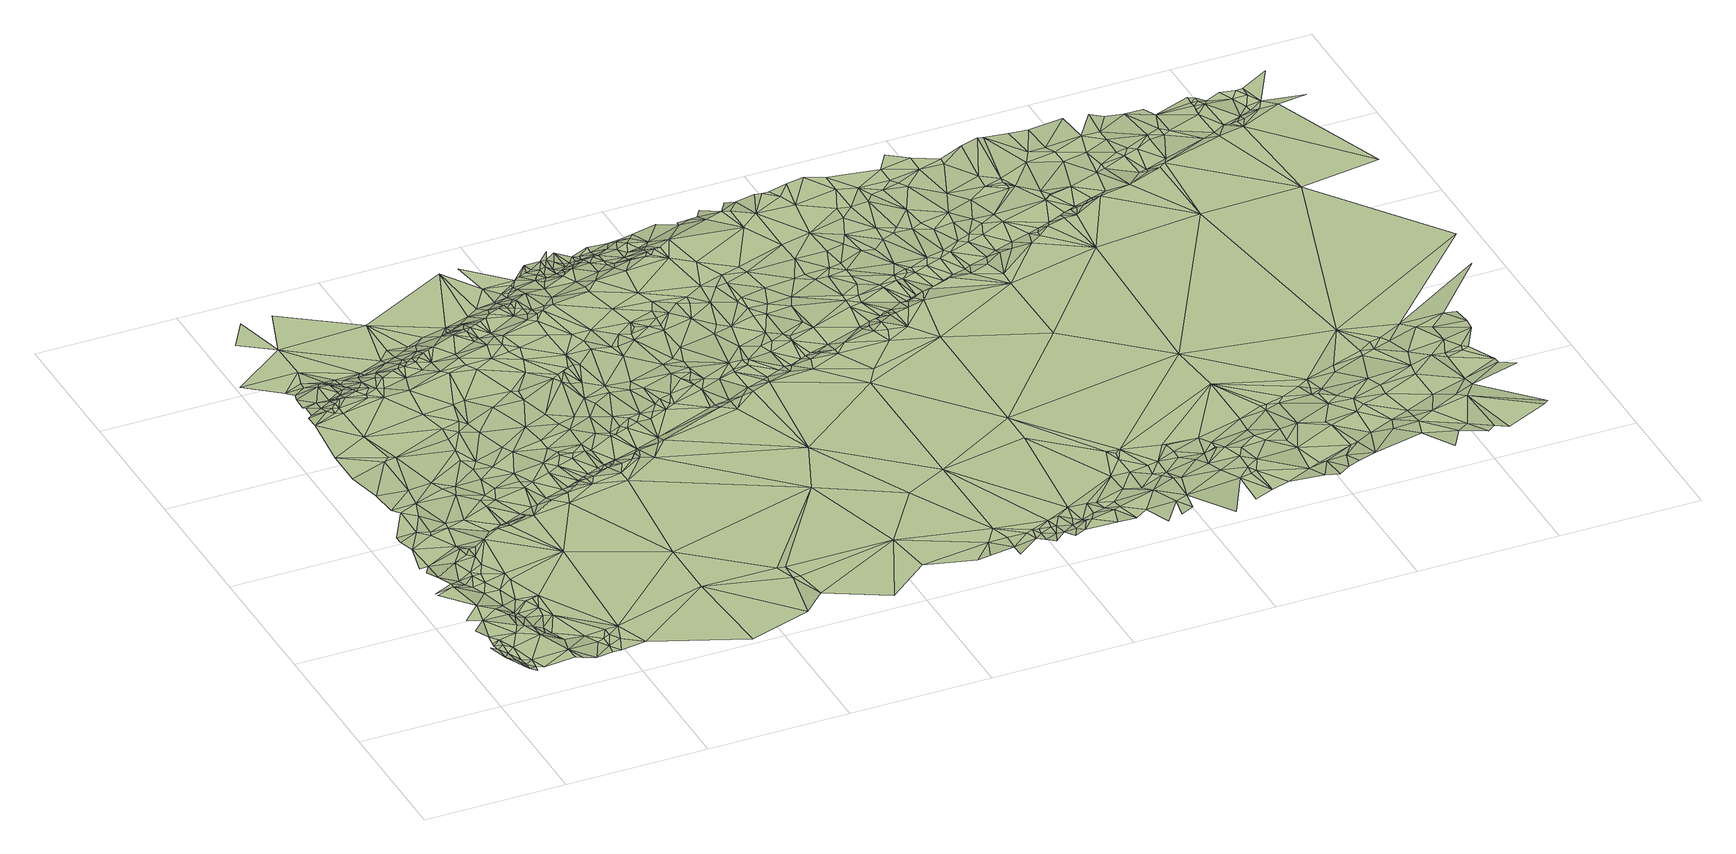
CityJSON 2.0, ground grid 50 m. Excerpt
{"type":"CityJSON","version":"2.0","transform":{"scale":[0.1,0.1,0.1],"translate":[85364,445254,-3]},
"CityObjects":{
"terrain1":{"type":"TINRelief","geometry":[{"type":"CompositeSurface","lod":"1","boundaries":[[[0,1,2]],[[1,3,4]],[[1,4,5]],[[2,1,5]],[[4,3,6]],[[4,6,7]],[[5,4,7]],[[8,2,9]],[[6,3,10]],[[2,5,9]],[[3,11,10]],[[8,12,13]],[[7,6,14]],[[8,9,12]],[[15,13,12]],[[6,10,14]],[[5,7,16]],[[9,5,16]],[[16,7,14]],[[9,16,12]],[[17,14,10]],[[18,15,19]],[[15,12,20]],[[20,12,16]],[[19,15,20]],[[21,19,22]],[[23,16,14]],[[24,14,17]],[[20,16,23]],[[25,22,26]],[[27,19,20]],[[28,22,19]],[[29,26,30]],[[24,23,14]],[[31,24,17]],[[27,32,19]],[[28,19,32]],[[33,27,20]],[[33,20,23]],[[34,35,36]],[[37,26,22]],[[26,38,30]],[[36,30,39]],[[28,40,22]],[[41,27,33]],[[41,32,27]],[[42,24,31]],[[43,33,23]],[[44,34,45]],[[30,38,39]],[[28,32,46]],[[37,22,40]],[[47,38,26]],[[43,23,48]],[[47,26,37]],[[41,46,32]],[[43,49,33]],[[41,33,49]],[[50,23,24]],[[28,46,40]],[[51,34,36]],[[48,23,50]],[[51,36,39]],[[52,24,42]],[[43,48,53]],[[54,46,41]],[[54,41,49]],[[48,55,53]],[[56,39,38]],[[48,50,55]],[[47,56,38]],[[57,58,59]],[[47,37,60]],[[57,45,58]],[[43,61,49]],[[37,40,62]],[[63,40,46]],[[43,53,61]],[[64,50,24]],[[54,65,46]],[[66,39,56]],[[51,39,66]],[[52,67,24]],[[47,60,56]],[[68,45,34]],[[54,49,69]],[[37,62,60]],[[70,53,55]],[[63,62,40]],[[64,55,50]],[[63,46,65]],[[71,34,51]],[[64,24,67]],[[49,61,69]],[[54,69,65]],[[72,56,60]],[[72,66,56]],[[59,58,73]],[[61,53,70]],[[74,58,45]],[[70,55,64]],[[68,34,71]],[[75,66,72]],[[76,51,66]],[[52,77,78]],[[52,78,67]],[[68,74,45]],[[63,79,62]],[[80,60,62]],[[61,70,69]],[[80,72,60]],[[65,69,81]],[[82,63,65]],[[83,71,51]],[[76,83,51]],[[76,66,75]],[[84,58,74]],[[82,69,70]],[[80,75,72]],[[82,65,81]],[[82,79,63]],[[80,62,79]],[[64,67,85]],[[82,81,69]],[[86,73,58]],[[84,86,58]],[[77,87,78]],[[67,78,85]],[[70,64,88]],[[89,71,83]],[[76,89,83]],[[64,85,88]],[[78,90,85]],[[91,92,93]],[[94,95,73]],[[68,71,89]],[[96,91,95]],[[78,87,97]],[[92,98,93]],[[99,84,74]],[[78,97,90]],[[82,70,100]],[[101,89,76]],[[88,85,90]],[[68,99,74]],[[101,68,89]],[[94,73,86]],[[76,75,102]],[[103,86,84]],[[70,88,100]],[[102,75,80]],[[94,96,95]],[[87,104,97]],[[103,84,99]],[[101,76,102]],[[88,90,100]],[[101,102,68]],[[90,97,100]],[[96,92,91]],[[94,86,103]],[[68,102,99]],[[97,104,100]],[[105,106,98]],[[107,98,92]],[[82,108,79]],[[80,79,108]],[[105,98,107]],[[103,99,109]],[[102,110,99]],[[111,106,112]],[[96,113,92]],[[82,100,108]],[[94,114,96]],[[94,103,115]],[[102,80,108]],[[109,99,110]],[[111,112,116]],[[107,92,113]],[[103,109,115]],[[112,106,117]],[[114,113,96]],[[102,118,110]],[[119,106,105]],[[116,120,121]],[[105,107,113]],[[94,122,114]],[[119,117,106]],[[116,112,120]],[[94,115,122]],[[123,121,124]],[[123,124,125]],[[121,120,124]],[[109,110,126]],[[102,108,118]],[[120,112,127]],[[112,117,127]],[[110,118,126]],[[128,127,117]],[[129,120,127]],[[128,117,119]],[[130,124,120]],[[131,132,133]],[[109,134,115]],[[109,126,135]],[[118,136,126]],[[137,125,124]],[[128,129,127]],[[122,138,114]],[[137,139,125]],[[129,130,120]],[[100,104,140]],[[133,139,141]],[[122,115,138]],[[109,135,134]],[[118,108,136]],[[142,124,130]],[[126,136,143]],[[126,143,144]],[[128,145,129]],[[137,124,142]],[[105,113,146]],[[114,147,113]],[[126,144,135]],[[145,130,129]],[[133,141,148]],[[137,141,139]],[[149,142,130]],[[150,119,105]],[[128,151,145]],[[115,152,138]],[[145,149,130]],[[128,119,153]],[[115,134,152]],[[136,154,143]],[[131,133,148]],[[155,132,131]],[[156,142,149]],[[143,154,144]],[[114,138,157]],[[151,149,145]],[[137,142,158]],[[136,108,159]],[[135,144,160]],[[158,142,156]],[[134,135,161]],[[151,156,149]],[[128,153,151]],[[137,162,141]],[[162,148,141]],[[134,161,152]],[[136,159,154]],[[144,154,160]],[[138,152,163]],[[137,158,164]],[[108,100,165]],[[135,160,161]],[[137,164,162]],[[166,156,151]],[[113,147,167]],[[168,148,162]],[[114,157,147]],[[169,158,156]],[[131,148,168]],[[153,119,150]],[[113,167,146]],[[169,164,158]],[[150,105,170]],[[171,162,164]],[[152,161,172]],[[138,163,173]],[[174,169,156]],[[104,175,140]],[[176,166,151]],[[105,146,170]],[[168,162,171]],[[174,156,166]],[[160,154,159]],[[138,173,157]],[[176,151,153]],[[163,152,172]],[[177,164,169]],[[178,171,164]],[[161,160,179]],[[178,168,171]],[[155,180,181]],[[174,177,169]],[[160,159,179]],[[131,168,182]],[[174,166,183]],[[184,178,164]],[[177,184,164]],[[174,183,177]],[[176,185,166]],[[176,153,150]],[[182,168,178]],[[159,108,186]],[[183,166,185]],[[161,187,172]],[[165,100,140]],[[182,178,184]],[[159,188,179]],[[183,189,177]],[[173,190,157]],[[147,157,190]],[[189,184,177]],[[161,179,187]],[[176,191,185]],[[176,150,191]],[[163,192,173]],[[183,185,189]],[[163,172,193]],[[194,182,184]],[[155,131,195]],[[194,184,189]],[[131,182,195]],[[189,185,191]],[[159,196,188]],[[173,192,190]],[[167,147,197]],[[147,190,197]],[[191,150,198]],[[146,167,197]],[[187,179,188]],[[163,193,192]],[[172,187,199]],[[194,189,200]],[[189,191,201]],[[172,199,193]],[[159,186,196]],[[194,195,182]],[[150,170,202]],[[150,202,198]],[[186,108,165]],[[170,146,203]],[[189,201,200]],[[191,198,204]],[[205,187,188]],[[196,205,188]],[[146,197,203]],[[191,204,201]],[[194,200,195]],[[197,190,206]],[[190,192,207]],[[201,208,200]],[[199,187,209]],[[205,209,187]],[[199,209,193]],[[201,204,208]],[[200,210,195]],[[200,208,210]],[[197,211,203]],[[202,170,212]],[[170,203,212]],[[204,198,213]],[[198,202,213]],[[196,214,205]],[[193,215,192]],[[190,207,206]],[[155,195,216]],[[197,206,211]],[[196,186,214]],[[204,217,208]],[[218,209,205]],[[192,215,207]],[[212,203,211]],[[140,175,219]],[[218,205,214]],[[204,213,217]],[[195,210,220]],[[210,208,220]],[[221,193,209]],[[217,222,208]],[[155,223,224]],[[221,215,193]],[[225,209,218]],[[217,213,222]],[[212,211,226]],[[208,222,227]],[[214,186,228]],[[211,206,229]],[[208,227,220]],[[218,214,230]],[[195,220,216]],[[225,221,209]],[[222,213,231]],[[213,202,232]],[[155,216,223]],[[202,212,233]],[[225,218,234]],[[218,230,234]],[[222,231,227]],[[211,229,226]],[[206,207,235]],[[213,236,231]],[[214,228,230]],[[207,215,235]],[[227,231,237]],[[225,234,238]],[[234,230,239]],[[186,165,240]],[[227,241,220]],[[233,212,226]],[[213,232,236]],[[202,233,232]],[[225,242,221]],[[165,140,243]],[[221,244,215]],[[227,237,241]],[[231,245,237]],[[234,239,238]],[[216,220,246]],[[231,236,245]],[[206,235,229]],[[225,238,242]],[[230,228,239]],[[220,241,246]],[[186,240,228]],[[241,237,247]],[[245,247,237]],[[238,239,248]],[[249,221,242]],[[250,215,244]],[[239,228,248]],[[216,246,251]],[[235,215,250]],[[238,252,242]],[[140,219,253]],[[254,245,236]],[[238,248,252]],[[255,247,245]],[[221,256,244]],[[254,236,232]],[[249,256,221]],[[248,228,257]],[[241,247,258]],[[241,258,246]],[[254,255,245]],[[242,252,259]],[[248,257,252]],[[216,251,223]],[[226,229,260]],[[261,247,255]],[[251,246,262]],[[252,257,259]],[[249,242,263]],[[233,226,264]],[[242,259,263]],[[140,253,243]],[[254,261,255]],[[258,247,261]],[[258,262,246]],[[228,265,257]],[[232,233,266]],[[249,267,256]],[[259,257,268]],[[229,235,269]],[[254,270,261]],[[254,232,271]],[[251,262,272]],[[249,263,267]],[[264,226,260]],[[223,251,272]],[[258,261,270]],[[263,259,273]],[[244,256,274]],[[228,240,265]],[[254,275,270]],[[259,268,273]],[[257,276,268]],[[258,277,262]],[[250,244,278]],[[229,269,260]],[[235,250,279]],[[232,266,271]],[[258,270,275]],[[233,264,266]],[[257,265,276]],[[267,274,256]],[[277,272,262]],[[263,280,267]],[[254,281,275]],[[258,275,277]],[[263,273,280]],[[254,271,281]],[[219,282,253]],[[273,268,283]],[[235,284,269]],[[268,276,283]],[[244,274,278]],[[223,272,285]],[[280,273,283]],[[235,279,284]],[[267,280,274]],[[250,278,279]],[[260,269,286]],[[277,285,272]],[[287,283,276]],[[276,265,288]],[[280,283,289]],[[287,276,288]],[[287,290,283]],[[243,253,291]],[[280,289,274]],[[266,264,292]],[[277,275,293]],[[253,282,294]],[[266,292,271]],[[291,253,294]],[[295,283,290]],[[295,289,283]],[[275,281,296]],[[240,297,265]],[[287,295,290]],[[264,260,298]],[[287,288,295]],[[260,286,298]],[[265,299,288]],[[277,293,285]],[[300,281,271]],[[289,301,274]],[[223,285,302]],[[278,274,301]],[[275,296,293]],[[284,279,303]],[[295,288,299]],[[286,269,304]],[[264,298,292]],[[279,278,303]],[[269,284,304]],[[265,297,299]],[[300,271,292]],[[240,165,305]],[[295,306,289]],[[307,296,281]],[[165,243,305]],[[240,308,297]],[[295,299,309]],[[300,307,281]],[[289,306,301]],[[310,293,296]],[[285,293,302]],[[286,304,298]],[[278,301,311]],[[312,293,310]],[[278,311,303]],[[299,297,309]],[[284,303,313]],[[295,309,314]],[[315,310,296]],[[316,296,307]],[[302,293,312]],[[295,314,306]],[[292,298,317]],[[315,312,310]],[[316,318,296]],[[284,313,304]],[[300,292,319]],[[318,315,296]],[[309,297,320]],[[321,301,306]],[[292,317,322]],[[311,301,321]],[[323,307,300]],[[315,324,312]],[[323,316,307]],[[302,312,324]],[[292,322,319]],[[308,320,297]],[[323,318,316]],[[309,320,314]],[[325,321,306]],[[326,315,318]],[[326,318,323]],[[302,324,327]],[[314,325,306]],[[317,298,328]],[[323,300,329]],[[311,330,303]],[[331,324,315]],[[223,302,332]],[[298,304,328]],[[243,291,305]],[[294,282,333]],[[300,319,329]],[[331,327,324]],[[291,294,333]],[[330,313,303]],[[326,331,315]],[[334,321,325]],[[302,327,335]],[[311,321,336]],[[326,323,337]],[[322,317,338]],[[308,339,320]],[[319,322,338]],[[320,339,314]],[[323,329,337]],[[314,340,325]],[[313,328,304]],[[331,335,327]],[[326,341,331]],[[336,321,334]],[[326,337,341]],[[329,319,342]],[[240,305,308]],[[311,343,330]],[[340,334,325]],[[319,338,342]],[[311,336,343]],[[330,344,313]],[[345,328,313]],[[317,328,346]],[[329,342,337]],[[302,335,347]],[[348,335,331]],[[341,348,331]],[[344,345,313]],[[341,337,348]],[[308,349,339]],[[350,340,314]],[[350,314,339]],[[333,282,351]],[[317,352,338]],[[330,353,344]],[[346,328,345]],[[348,354,335]],[[336,334,355]],[[355,334,340]],[[353,345,344]],[[348,337,354]],[[317,346,352]],[[347,335,354]],[[353,346,345]],[[330,343,356]],[[350,339,349]],[[336,356,343]],[[357,355,340]],[[338,358,342]],[[350,357,340]],[[337,342,359]],[[330,360,353]],[[353,361,346]],[[332,302,347]],[[336,355,362]],[[347,354,363]],[[337,364,354]],[[352,346,361]],[[330,356,360]],[[365,361,353]],[[336,362,356]],[[338,352,358]],[[362,355,357]],[[350,366,357]],[[365,353,360]],[[347,363,367]],[[352,361,365]],[[364,363,354]],[[337,359,364]],[[347,367,368]],[[366,362,357]],[[291,333,305]],[[369,342,358]],[[369,359,342]],[[332,347,368]],[[370,367,363]],[[364,370,363]],[[352,365,371]],[[366,372,362]],[[373,356,362]],[[350,374,366]],[[360,356,373]],[[365,360,371]],[[308,375,349]],[[376,367,370]],[[368,367,377]],[[358,352,378]],[[364,379,370]],[[333,351,380]],[[372,381,362]],[[379,376,370]],[[350,349,382]],[[377,367,376]],[[381,373,362]],[[383,364,359]],[[384,379,364]],[[366,374,372]],[[385,352,371]],[[368,377,386]],[[360,373,387]],[[378,352,385]],[[369,358,378]],[[332,368,388]],[[389,376,379]],[[369,390,359]],[[391,384,364]],[[388,368,386]],[[384,389,379]],[[383,359,390]],[[383,391,364]],[[389,377,376]],[[372,374,381]],[[360,392,371]],[[393,373,381]],[[394,389,384]],[[395,377,389]],[[369,378,396]],[[369,396,390]],[[360,387,392]],[[394,384,391]],[[350,397,374]],[[393,387,373]],[[383,390,398]],[[308,305,375]],[[383,398,391]],[[399,386,377]],[[381,374,400]],[[394,395,389]],[[393,381,400]],[[394,391,398]],[[399,377,395]],[[390,396,398]],[[385,371,401]],[[388,386,402]],[[374,403,400]],[[378,385,404]],[[402,386,399]],[[374,405,403]],[[378,404,396]],[[394,398,406]],[[393,400,407]],[[398,396,408]],[[394,406,395]],[[401,371,392]],[[407,400,403]],[[385,401,404]],[[399,395,406]],[[350,382,397]],[[402,399,409]],[[398,408,406]],[[405,407,403]],[[408,396,410]],[[388,402,411]],[[393,412,387]],[[410,396,404]],[[349,413,382]],[[374,397,405]],[[414,388,415]],[[409,399,416]],[[416,399,406]],[[401,392,417]],[[402,409,418]],[[393,407,412]],[[349,375,413]],[[387,419,392]],[[404,401,420]],[[402,418,411]],[[409,416,418]],[[408,421,406]],[[388,411,415]],[[401,417,420]],[[408,410,421]],[[405,422,407]],[[416,406,423]],[[417,392,424]],[[333,380,425]],[[387,412,419]],[[406,421,423]],[[418,415,411]],[[426,305,333]],[[418,416,427]],[[410,404,428]],[[417,424,420]],[[405,397,429]],[[407,430,412]],[[392,419,424]],[[404,420,431]],[[416,423,427]],[[418,427,415]],[[407,422,430]],[[405,429,422]],[[397,382,432]],[[410,433,421]],[[397,432,434]],[[420,424,435]],[[380,436,425]],[[437,415,427]],[[397,434,429]],[[404,431,428]],[[432,382,438]],[[427,423,439]],[[420,435,431]],[[434,432,438]],[[430,422,440]],[[410,428,433]],[[375,305,426]],[[413,438,382]],[[437,427,441]],[[423,421,442]],[[437,443,415]],[[430,444,412]],[[419,412,445]],[[446,429,434]],[[424,419,447]],[[437,441,448]],[[446,434,438]],[[430,440,444]],[[427,439,449]],[[435,424,450]],[[435,451,431]],[[452,440,422]],[[427,449,441]],[[437,448,443]],[[439,423,453]],[[452,422,429]],[[445,412,444]],[[421,433,454]],[[435,450,451]],[[448,441,455]],[[452,444,440]],[[421,454,442]],[[419,456,447]],[[413,457,438]],[[443,448,458]],[[419,445,456]],[[458,448,455]],[[441,449,459]],[[431,451,450]],[[441,459,455]],[[446,438,457]],[[439,453,449]],[[460,333,425]],[[423,442,453]],[[460,426,333]],[[461,424,447]],[[452,445,444]],[[446,462,429]],[[436,463,425]],[[375,464,413]],[[452,429,462]],[[461,450,424]],[[449,465,459]],[[455,459,466]],[[443,458,467]],[[458,455,467]],[[413,464,457]],[[428,431,468]],[[449,453,465]],[[469,447,456]],[[431,450,470]],[[459,465,466]],[[455,466,467]],[[454,433,471]],[[446,457,472]],[[461,447,469]],[[428,473,433]],[[454,471,442]],[[446,472,462]],[[474,465,453]],[[466,465,475]],[[452,476,445]],[[431,470,468]],[[461,477,450]],[[456,445,476]],[[478,453,442]],[[467,466,479]],[[450,477,470]],[[466,475,479]],[[480,425,463]],[[481,475,465]],[[481,465,474]],[[478,474,453]],[[452,462,476]],[[472,457,464]],[[433,473,471]],[[482,428,468]],[[469,456,476]],[[375,483,464]],[[479,475,484]],[[478,481,474]],[[485,475,481]],[[467,479,486]],[[482,473,428]],[[442,471,487]],[[485,484,475]],[[461,488,477]],[[478,442,487]],[[470,477,488]],[[472,489,462]],[[375,426,490]],[[491,481,478]],[[480,492,425]],[[470,488,468]],[[491,485,481]],[[479,484,493]],[[494,462,489]],[[460,425,492]],[[495,484,485]],[[496,461,469]],[[494,476,462]],[[483,472,464]],[[493,484,495]],[[482,468,488]],[[497,495,485]],[[498,491,478]],[[497,485,491]],[[496,488,461]],[[493,495,497]],[[499,489,472]],[[500,478,487]],[[501,471,473]],[[471,502,487]],[[500,498,478]],[[503,469,476]],[[504,480,505]],[[506,497,491]],[[507,491,498]],[[483,499,472]],[[490,426,460]],[[507,506,491]],[[508,492,480]],[[493,497,509]],[[510,494,489]],[[501,502,471]],[[482,488,511]],[[460,492,508]],[[512,476,494]],[[496,469,503]],[[509,497,506]],[[513,507,498]],[[513,506,507]],[[500,513,498]],[[514,489,499]],[[482,515,473]],[[500,487,516]],[[517,509,506]],[[510,512,494]],[[514,510,489]],[[496,511,488]],[[513,517,506]],[[504,508,480]],[[514,499,483]],[[516,487,502]],[[500,518,513]],[[519,509,517]],[[460,508,520]],[[513,518,517]],[[521,476,512]],[[482,511,515]],[[522,483,375]],[[500,523,518]],[[500,516,523]],[[503,476,521]],[[524,512,510]],[[519,517,525]],[[519,526,509]],[[516,502,527]],[[518,525,517]],[[496,528,511]],[[529,514,483]],[[518,523,530]],[[521,512,524]],[[516,527,523]],[[520,508,504]],[[531,510,514]],[[501,532,502]],[[518,530,525]],[[533,496,503]],[[524,510,531]],[[522,375,490]],[[519,525,534]],[[460,520,535]],[[527,502,532]],[[515,511,528]],[[519,534,526]],[[520,504,536]],[[490,460,535]],[[537,501,473]],[[538,536,504]],[[539,473,515]],[[529,531,514]],[[530,523,540]],[[523,527,540]],[[541,520,536]],[[542,528,496]],[[530,543,525]],[[503,521,544]],[[521,524,545]],[[533,542,496]],[[524,531,546]],[[534,525,543]],[[547,527,532]],[[529,483,548]],[[533,503,544]],[[549,536,538]],[[549,538,550]],[[501,551,532]],[[547,540,527]],[[542,515,528]],[[535,520,541]],[[552,541,536]],[[529,546,531]],[[530,540,553]],[[530,553,543]],[[524,546,554]],[[534,555,526]],[[524,554,545]],[[537,473,539]],[[552,536,549]],[[547,532,551]],[[534,543,555]],[[549,550,556]],[[529,557,546]],[[533,544,542]],[[552,535,541]],[[537,551,501]],[[542,539,515]],[[547,558,540]],[[559,546,557]],[[560,553,540]],[[521,561,544]],[[529,548,557]],[[521,545,561]],[[559,554,546]],[[552,549,562]],[[549,556,562]],[[563,543,553]],[[547,551,558]],[[522,548,483]],[[552,562,535]],[[563,555,543]],[[564,560,540]],[[554,565,545]],[[566,553,560]],[[559,557,567]],[[564,540,558]],[[490,535,568]],[[559,567,554]],[[569,558,551]],[[556,570,571]],[[535,562,572]],[[566,563,553]],[[562,556,573]],[[542,544,574]],[[542,575,539]],[[537,569,551]],[[557,548,576]],[[561,545,565]],[[564,577,560]],[[578,555,563]],[[556,571,573]],[[579,566,560]],[[577,579,560]],[[557,576,567]],[[580,558,569]],[[562,573,572]],[[570,581,571]],[[564,558,580]],[[582,544,561]],[[537,580,569]],[[542,574,575]],[[583,565,554]],[[584,563,566]],[[567,583,554]],[[535,572,568]],[[584,578,563]],[[585,577,564]],[[586,574,544]],[[586,544,582]],[[585,579,577]],[[587,564,580]],[[537,539,588]],[[572,573,589]],[[567,576,590]],[[591,561,565]],[[587,580,537]],[[585,564,587]],[[571,592,573]],[[593,566,579]],[[539,575,594]],[[571,581,592]],[[593,584,566]],[[567,590,583]],[[585,593,579]],[[595,578,584]],[[591,565,583]],[[572,589,568]],[[576,548,596]],[[573,597,589]],[[588,539,594]],[[590,576,598]],[[575,574,599]],[[573,592,597]],[[600,587,537]],[[601,582,561]],[[601,561,591]],[[583,590,602]],[[585,587,600]],[[593,595,584]],[[581,603,592]],[[590,598,602]],[[586,604,574]],[[594,575,599]],[[589,597,568]],[[600,537,588]],[[599,574,604]],[[591,583,605]],[[585,600,593]],[[586,582,601]],[[522,606,548]],[[592,603,597]],[[490,568,607]],[[576,596,598]],[[602,598,608]],[[606,596,548]],[[581,609,603]],[[586,610,604]],[[522,490,611]],[[583,602,612]],[[568,597,613]],[[597,603,614]],[[586,601,610]],[[608,598,615]],[[602,608,612]],[[591,605,616]],[[593,617,595]],[[601,591,616]],[[583,618,605]],[[588,594,619]],[[598,596,615]],[[599,604,620]],[[594,599,621]],[[597,614,613]],[[608,615,612]],[[604,610,620]],[[583,612,618]],[[593,600,622]],[[603,623,614]],[[605,618,616]],[[603,609,623]],[[601,624,610]],[[594,621,619]],[[625,615,596]],[[599,620,621]],[[613,614,626]],[[611,490,607]],[[601,616,624]],[[625,612,615]],[[593,622,617]],[[623,626,614]],[[613,626,627]],[[600,588,628]],[[629,568,613]],[[624,616,618]],[[623,609,630]],[[610,631,620]],[[610,624,631]],[[606,632,596]],[[623,633,626]],[[634,627,626]],[[588,619,628]],[[600,635,622]],[[632,625,596]],[[623,630,633]],[[634,626,633]],[[636,618,612]],[[636,612,625]],[[629,613,627]],[[607,568,629]],[[637,621,620]],[[522,638,606]],[[633,630,639]],[[640,619,621]],[[641,627,634]],[[637,620,631]],[[600,628,635]],[[642,643,622]],[[624,618,644]],[[636,625,645]],[[646,645,625]],[[635,642,622]],[[624,644,631]],[[646,625,632]],[[629,627,641]],[[634,633,647]],[[522,611,638]],[[648,618,636]],[[637,649,621]],[[633,639,647]],[[635,650,642]],[[640,628,619]],[[641,634,647]],[[637,631,651]],[[648,644,618]],[[652,636,645]],[[606,638,632]],[[640,621,649]],[[646,652,645]],[[635,653,650]],[[611,607,654]],[[639,655,656]],[[646,632,657]],[[658,636,652]],[[607,629,654]],[[659,651,631]],[[635,628,653]],[[659,631,644]],[[646,660,652]],[[661,650,653]],[[629,641,662]],[[658,648,636]],[[646,657,660]],[[637,651,663]],[[637,663,649]],[[639,656,647]],[[641,647,664]],[[658,652,660]],[[662,641,664]],[[632,665,657]],[[666,653,628]],[[658,660,667]],[[629,662,668]],[[658,669,648]],[[660,657,665]],[[658,667,669]],[[629,668,654]],[[670,644,648]],[[671,628,640]],[[611,654,672]],[[671,666,628]],[[673,651,659]],[[667,660,674]],[[675,659,644]],[[663,651,676]],[[670,648,669]],[[677,653,666]],[[649,663,676]],[[678,656,679]],[[632,638,665]],[[662,664,680]],[[664,647,681]],[[667,674,669]],[[675,644,670]],[[660,665,674]],[[682,647,656]],[[683,653,677]],[[673,676,651]],[[654,668,684]],[[640,649,685]],[[670,669,686]],[[669,674,687]],[[671,677,666]],[[678,682,656]],[[668,662,688]],[[673,659,689]],[[669,687,686]],[[689,659,675]],[[680,664,681]],[[674,665,690]],[[654,684,672]],[[668,672,684]],[[691,647,682]],[[662,680,688]],[[674,690,687]],[[670,686,692]],[[671,640,685]],[[691,681,647]],[[686,687,692]],[[649,676,693]],[[668,688,672]],[[687,690,692]],[[665,694,690]],[[673,695,676]],[[696,673,689]],[[697,675,670]],[[649,693,685]],[[670,692,698]],[[696,695,673]],[[671,699,677]],[[690,694,692]],[[700,680,681]],[[701,688,680]],[[702,689,675]],[[691,682,703]],[[701,672,688]],[[691,700,681]],[[701,680,700]],[[695,704,676]],[[665,638,705]],[[704,693,676]],[[697,670,698]],[[691,703,700]],[[696,689,702]],[[692,694,698]],[[702,675,697]],[[665,705,694]],[[671,706,699]],[[671,685,707]],[[708,638,611]],[[671,709,706]],[[698,694,710]],[[701,711,672]],[[696,712,695]],[[713,685,693]],[[713,693,704]],[[714,701,700]],[[671,707,709]],[[703,682,715]],[[698,710,716]],[[697,698,716]],[[694,705,710]],[[717,700,703]],[[718,704,695]],[[696,702,712]],[[710,719,716]],[[720,682,721]],[[697,716,722]],[[702,697,723]],[[716,719,722]],[[705,719,710]],[[709,724,706]],[[714,725,701]],[[701,726,711]],[[713,727,685]],[[714,700,717]],[[713,704,718]],[[701,725,726]],[[697,722,723]],[[722,719,728]],[[702,723,712]],[[717,703,729]],[[707,685,730]],[[695,712,731]],[[705,732,719]],[[723,722,728]],[[718,695,731]],[[720,715,682]],[[733,611,672]],[[703,715,729]],[[719,732,728]],[[734,685,727]],[[709,735,724]],[[709,707,735]],[[713,718,727]],[[736,723,728]],[[736,712,723]],[[736,728,732]],[[734,730,685]],[[705,737,732]],[[714,738,725]],[[714,717,738]],[[718,739,727]],[[740,712,736]],[[741,711,726]],[[741,726,725]],[[742,705,638]],[[736,732,743]],[[718,731,739]],[[731,712,744]],[[717,729,738]],[[744,712,740]],[[732,737,743]],[[745,735,707]],[[746,740,736]],[[741,725,738]],[[746,736,743]],[[727,739,747]],[[707,730,748]],[[734,727,749]],[[731,744,750]],[[746,744,740]],[[751,752,720]],[[753,672,711]],[[729,715,754]],[[731,747,739]],[[738,729,755]],[[746,750,744]],[[737,756,743]],[[745,707,748]],[[757,715,720]],[[734,758,730]],[[727,747,749]],[[746,743,759]],[[733,708,611]],[[742,737,705]],[[760,720,752]],[[734,749,758]],[[731,750,761]],[[708,742,638]],[[762,755,729]],[[737,763,756]],[[764,750,746]],[[754,715,757]],[[743,756,759]],[[760,757,720]],[[741,738,765]],[[762,729,754]],[[738,755,766]],[[731,761,747]],[[748,730,758]],[[765,738,766]],[[764,746,759]],[[760,752,767]],[[759,756,763]],[[760,767,757]],[[764,761,750]],[[762,766,755]],[[765,766,762]],[[749,747,768]],[[749,769,758]],[[745,748,770]],[[771,767,752]],[[764,759,772]],[[772,759,763]],[[761,768,747]],[[742,763,737]],[[757,767,773]],[[754,757,773]],[[753,711,741]],[[748,758,774]],[[762,754,775]],[[749,768,776]],[[749,776,769]],[[764,777,761]],[[774,758,769]],[[775,754,773]],[[764,772,777]],[[772,763,778]],[[770,748,774]],[[779,741,765]],[[780,765,762]],[[781,768,761]],[[782,762,775]],[[776,768,781]],[[783,777,772]],[[783,772,778]],[[784,761,777]],[[771,785,767]],[[742,778,763]],[[785,773,767]],[[774,769,786]],[[733,672,753]],[[784,781,761]],[[787,775,773]],[[776,788,769]],[[783,778,789]],[[790,777,783]],[[786,769,788]],[[782,780,762]],[[774,786,791]],[[784,777,790]],[[776,781,788]],[[780,779,765]],[[787,782,775]],[[790,783,789]],[[770,774,792]],[[789,778,793]],[[742,794,778]],[[771,795,785]],[[784,796,781]],[[791,786,788]],[[753,741,779]],[[794,793,778]],[[788,781,797]],[[774,791,798]],[[787,773,799]],[[797,781,796]],[[784,790,800]],[[785,799,773]],[[801,790,789]],[[784,800,796]],[[801,789,793]],[[774,798,792]],[[802,782,787]],[[802,780,782]],[[803,791,788]],[[804,800,790]],[[804,790,801]],[[805,798,791]],[[785,795,806]],[[807,793,794]],[[787,799,808]],[[809,788,797]],[[805,791,803]],[[809,797,796]],[[785,810,799]],[[800,811,796]],[[802,787,808]],[[795,812,806]],[[785,806,810]],[[801,793,807]],[[813,779,780]],[[814,800,804]],[[809,803,788]],[[815,794,742]],[[813,780,802]],[[804,801,816]],[[814,811,800]],[[809,796,811]],[[708,817,742]],[[806,812,818]],[[753,779,819]],[[820,807,794]],[[801,807,816]],[[805,821,798]],[[822,808,799]],[[813,819,779]],[[792,798,821]],[[814,804,823]],[[822,802,808]],[[804,816,823]],[[805,803,821]],[[820,816,807]],[[806,818,824]],[[825,811,814]],[[799,810,826]],[[810,806,826]],[[820,794,815]],[[813,802,822]],[[753,819,827]],[[825,809,811]],[[733,817,708]],[[828,803,809]],[[814,823,829]],[[830,792,831]],[[813,827,819]],[[823,816,832]],[[818,833,824]],[[820,832,816]],[[825,814,829]],[[792,821,831]],[[828,821,803]],[[806,824,826]],[[753,827,834]],[[835,822,799]],[[813,836,827]],[[813,822,836]],[[837,809,825]],[[835,799,826]],[[820,815,832]],[[828,809,837]],[[833,838,824]],[[829,823,839]],[[823,832,839]],[[815,742,817]],[[825,829,840]],[[836,834,827]],[[733,753,841]],[[824,842,826]],[[753,834,843]],[[844,821,828]],[[824,838,842]],[[837,825,840]],[[845,831,821]],[[835,846,822]],[[815,847,832]],[[829,839,840]],[[836,822,848]],[[839,832,847]],[[835,826,842]],[[822,846,848]],[[844,845,821]],[[815,849,847]],[[850,834,836]],[[828,837,851]],[[753,843,841]],[[844,828,852]],[[849,853,847]],[[842,838,854]],[[839,847,855]],[[835,842,854]],[[850,836,848]],[[815,817,849]],[[855,847,853]],[[852,828,851]],[[843,834,850]],[[837,840,856]],[[835,857,846]],[[849,858,853]],[[855,853,858]],[[839,855,859]],[[844,860,845]],[[839,861,840]],[[846,857,848]],[[837,856,851]],[[835,854,857]],[[838,862,854]],[[849,817,858]],[[850,848,863]],[[843,850,864]],[[844,852,860]],[[855,858,859]],[[843,864,841]],[[850,863,865]],[[863,848,866]],[[850,865,864]],[[856,840,867]],[[839,859,861]],[[838,868,862]],[[852,851,869]],[[863,866,865]],[[864,865,841]],[[867,840,861]],[[870,858,817]],[[848,871,866]],[[870,859,858]],[[848,857,871]],[[856,872,851]],[[872,873,851]],[[873,869,851]],[[857,854,874]],[[733,841,875]],[[874,854,862]],[[860,852,876]],[[856,867,872]],[[877,859,870]],[[867,873,872]],[[876,852,869]],[[867,869,873]],[[857,878,871]],[[841,865,879]],[[880,870,817]],[[881,859,877]],[[857,874,878]],[[881,861,859]],[[866,882,865]],[[733,883,817]],[[880,877,870]],[[866,871,882]],[[874,862,884]],[[881,877,880]],[[868,884,862]],[[867,861,885]],[[841,879,886]],[[887,876,869]],[[888,869,867]],[[878,889,871]],[[881,880,890]],[[878,874,891]],[[879,865,882]],[[892,885,861]],[[881,893,861]],[[888,867,885]],[[880,817,894]],[[892,861,895]],[[880,896,890]],[[881,890,893]],[[874,884,897]],[[888,887,869]],[[893,895,861]],[[891,874,897]],[[880,898,896]],[[893,890,896]],[[868,899,900]],[[878,891,889]],[[868,900,884]],[[871,889,901]],[[871,901,882]],[[893,896,898]],[[875,841,886]],[[892,902,885]],[[892,895,902]],[[884,903,897]],[[893,902,895]],[[733,875,883]],[[880,894,898]],[[891,897,903]],[[904,887,888]],[[886,879,905]],[[906,893,898]],[[879,882,905]],[[907,887,904]],[[884,900,908]],[[888,885,909]],[[906,902,893]],[[884,908,903]],[[906,898,910]],[[902,909,885]],[[898,894,910]],[[891,911,889]],[[891,903,911]],[[894,817,883]],[[886,905,912]],[[906,910,894]],[[901,889,913]],[[900,914,908]],[[915,904,888]],[[882,901,916]],[[875,886,912]],[[917,907,904]],[[906,918,902]],[[906,894,918]],[[915,888,909]],[[905,882,916]],[[889,911,913]],[[917,904,919]],[[908,914,920]],[[915,919,904]],[[903,908,921]],[[911,903,922]],[[902,923,909]],[[902,918,923]],[[924,912,905]],[[916,901,913]],[[918,894,925]],[[875,912,926]],[[908,920,921]],[[922,903,921]],[[924,926,912]],[[924,905,916]],[[915,909,927]],[[918,925,923]],[[875,926,928]],[[920,929,921]],[[927,909,923]],[[917,919,930]],[[924,928,926]],[[925,894,883]],[[915,931,919]],[[924,916,932]],[[913,911,933]],[[911,922,933]],[[923,925,934]],[[924,935,928]],[[924,932,935]],[[923,934,936]],[[927,923,936]],[[916,913,937]],[[915,927,931]],[[938,922,921]],[[875,928,939]],[[930,919,931]],[[916,937,932]],[[925,940,934]],[[933,922,938]],[[913,933,937]],[[921,929,941]],[[927,936,942]],[[936,934,943]],[[939,928,935]],[[925,944,940]],[[925,883,945]],[[935,932,946]],[[927,947,931]],[[934,940,943]],[[938,921,948]],[[936,943,942]],[[927,942,947]],[[925,945,944]],[[932,937,949]],[[937,933,950]],[[939,935,946]],[[940,944,951]],[[943,940,951]],[[937,950,952]],[[921,941,948]],[[953,931,947]],[[932,949,946]],[[945,951,944]],[[933,938,954]],[[949,937,952]],[[942,943,955]],[[953,956,931]],[[947,942,955]],[[945,883,957]],[[943,951,958]],[[875,959,883]],[[950,933,960]],[[950,961,952]],[[945,957,951]],[[955,943,958]],[[949,952,962]],[[963,951,957]],[[963,958,951]],[[953,964,956]],[[953,947,965]],[[952,961,962]],[[946,949,966]],[[947,955,965]],[[933,954,960]],[[950,960,961]],[[938,967,954]],[[939,946,968]],[[965,955,958]],[[962,961,969]],[[953,970,964]],[[968,946,966]],[[971,958,963]],[[961,960,969]],[[949,972,966]],[[949,962,972]],[[953,965,970]],[[957,883,959]],[[973,875,939]],[[965,958,971]],[[972,962,969]],[[971,963,974]],[[963,957,975]],[[968,966,976]],[[966,972,976]],[[965,971,974]],[[965,977,970]],[[965,974,977]],[[974,963,975]],[[968,976,978]],[[977,979,970]],[[980,939,968]],[[977,974,981]],[[982,970,979]],[[973,959,875]],[[983,975,957]],[[977,981,979]],[[981,974,975]],[[983,957,959]],[[981,975,984]],[[981,985,979]],[[981,984,985]],[[983,984,975]],[[979,985,986]],[[987,979,986]],[[988,979,987]],[[983,989,984]],[[983,959,990]],[[985,984,989]],[[986,985,991]],[[983,990,989]],[[991,985,992]],[[985,989,992]],[[986,991,992]],[[987,986,993]],[[988,987,994]],[[986,992,993]],[[989,990,995]],[[987,993,994]],[[996,995,990]],[[997,989,995]],[[998,994,993]],[[992,989,997]],[[998,993,992]],[[997,995,996]],[[996,990,999]],[[997,996,999]],[[1000,990,959]],[[998,992,1001]],[[992,997,1001]],[[1002,999,990]],[[997,999,1002]],[[998,1001,1003]],[[997,1004,1005]],[[1001,997,1005]],[[997,1002,1004]],[[1006,1002,990]],[[1003,1001,1007]],[[1001,1005,1008]],[[1009,1005,1004]],[[1009,1004,1002]],[[1007,1001,1008]],[[1000,1006,990]],[[1008,1005,1009]],[[1007,1008,1010]],[[1010,1008,1009]],[[1009,1002,1006]],[[1010,1009,1011]],[[1012,1009,1006]]]}]}
},
"vertices":[
[100,300,20],[121,230,20],[122,290,15],[165,140,20],[145,200,19],[144,260,12],[167,170,16],[166,210,12],[120,320,10],[143,300,21],[190,150,15],[189,130,11],[145,330,20],[121,330,13],[190,180,21],[121,360,21],[167,270,22],[212,130,19],[98,410,21],[145,460,18],[212,350,18],[99,480,19],[165,550,16],[280,310,18],[324,190,19],[76,650,19],[143,680,16],[234,390,19],[212,510,15],[77,670,13],[145,700,15],[325,140,19],[235,460,16],[256,380,17],[128,840,3],[100,790,17],[122,750,17],[225,620,4],[189,690,6],[180,720,4],[248,530,5],[256,450,10],[347,130,18],[280,370,12],[97,840,3],[122,950,5],[266,480,3],[206,670,3],[302,320,11],[284,440,3],[346,270,4],[212,820,7],[397,130,4],[313,360,4],[273,470,5],[325,320,5],[233,730,4],[100,990,14],[167,1020,17],[98,1020,15],[254,680,3],[344,430,2],[279,620,4],[302,550,2],[414,260,4],[325,520,8],[235,750,6],[437,210,5],[257,910,3],[347,470,8],[370,410,7],[256,880,13],[257,720,11],[167,1140,19],[210,1000,6],[278,760,19],[279,810,18],[457,140,4],[459,170,8],[325,640,19],[324,680,18],[347,520,13],[368,520,18],[257,830,19],[212,1010,11],[458,210,12],[211,1100,20],[482,130,9],[479,250,18],[279,860,18],[481,220,17],[122,1230,43],[211,1360,72],[76,1310,73],[234,1170,20],[144,1160,23],[235,1230,33],[503,180,19],[75,1440,76],[278,1020,4],[526,250,18],[302,860,19],[347,890,18],[279,1040,9],[570,130,19],[211,1520,73],[100,1650,69],[234,1380,72],[548,720,19],[344,1040,4],[389,940,7],[99,1700,67],[167,1710,70],[255,1370,71],[325,1250,27],[370,1160,21],[120,1720,61],[187,1690,68],[414,930,18],[212,1680,68],[165,1750,57],[123,1770,57],[346,1210,21],[119,1790,49],[167,1790,55],[122,1840,48],[437,960,7],[189,1720,69],[210,1710,69],[212,1740,69],[210,1780,54],[212,2030,17],[9,2030,14],[122,1930,19],[435,1110,13],[441,1080,5],[457,930,18],[213,1880,50],[392,1210,19],[143,1900,24],[865,350,19],[188,1930,23],[211,1790,53],[459,950,14],[460,970,3],[235,1760,68],[460,1460,71],[460,1360,49],[190,1960,19],[232,1780,58],[369,1710,68],[256,1760,70],[459,1130,14],[322,1730,67],[526,960,18],[211,2180,14],[255,1800,54],[460,1320,35],[256,1820,52],[550,950,19],[524,1000,3],[482,1100,7],[233,1910,38],[482,1210,20],[255,1880,46],[865,570,19],[301,1780,68],[459,1410,62],[257,1930,25],[278,1830,50],[437,1560,74],[256,1910,31],[504,1150,16],[482,1270,24],[302,1800,63],[887,0,20],[324,1750,67],[300,1850,42],[278,1920,21],[572,1020,3],[166,2370,12],[99,2260,13],[300,1940,18],[323,1800,65],[302,1900,23],[347,1780,68],[683,970,19],[600,1130,5],[593,1020,5],[346,1830,60],[505,1300,29],[369,1770,67],[547,1260,21],[593,1200,19],[324,1920,21],[390,1940,18],[640,1010,18],[505,1430,66],[391,1760,66],[595,1160,12],[368,1910,26],[393,1830,65],[458,1710,70],[527,1480,71],[415,1820,67],[637,1050,3],[572,1420,52],[617,1340,29],[414,1870,54],[636,1150,5],[392,1910,29],[550,1460,67],[549,1570,73],[482,1790,65],[706,1030,18],[640,1310,23],[481,1980,17],[460,1840,67],[704,1070,5],[1112,70,22],[482,1940,32],[707,1220,16],[482,1850,66],[527,2190,15],[278,2370,12],[707,1180,3],[593,1580,73],[501,1880,59],[797,1040,18],[661,1510,70],[750,1060,16],[504,1850,66],[595,1770,70],[617,1750,71],[729,1080,3],[730,1410,36],[550,1810,64],[527,1870,66],[773,1100,3],[773,1090,7],[909,1010,19],[525,1910,50],[748,1200,6],[1132,350,17],[752,1290,19],[550,1860,65],[527,1970,23],[548,1890,61],[795,1080,14],[773,1240,17],[752,1340,20],[526,2030,16],[797,1110,4],[1155,280,16],[595,1840,63],[570,1880,65],[774,1260,16],[819,1080,18],[590,1940,48],[817,1120,4],[752,1570,71],[595,1900,64],[572,2000,18],[809,1220,6],[705,1730,72],[908,1060,19],[684,1770,71],[820,1240,13],[865,1120,6],[775,1520,61],[616,1910,64],[683,1820,69],[594,2020,16],[861,1140,3],[864,1270,15],[639,1920,64],[885,1110,16],[616,2010,22],[863,1360,20],[843,1400,22],[862,1240,8],[685,1850,63],[1200,160,16],[887,1150,2],[819,1450,36],[662,2050,16],[774,1560,70],[908,1130,10],[932,1110,19],[885,1240,4],[909,1150,3],[1157,340,20],[775,1770,71],[708,2010,32],[1178,270,20],[931,1160,3],[728,1960,61],[1000,1120,17],[839,1650,72],[975,1120,19],[795,1850,70],[930,1310,16],[750,2070,17],[907,1420,22],[910,1590,65],[1426,730,18],[976,1290,6],[775,1900,60],[1042,1100,19],[997,1150,18],[729,1990,49],[953,1400,20],[730,2020,33],[932,1570,58],[1022,1190,3],[772,1980,59],[773,1930,60],[865,1720,73],[775,1960,61],[840,1830,71],[1021,1170,11],[977,1300,11],[841,1780,72],[795,1910,59],[752,2030,28],[994,1290,6],[797,1980,60],[775,2050,24],[931,1600,68],[841,1890,67],[975,1490,30],[795,2030,42],[865,2370,14],[1537,340,19],[1022,1320,12],[796,2060,24],[1022,1380,15],[842,1920,60],[885,1790,72],[1089,1170,19],[1043,1310,6],[820,1990,59],[865,1880,70],[1000,1460,22],[955,1560,51],[955,1610,68],[976,1620,69],[842,2100,16],[841,2000,59],[1112,1180,19],[1110,1220,4],[1404,40,21],[1000,1690,71],[998,1560,43],[865,2010,58],[1067,1350,14],[1067,1500,23],[1087,1330,6],[997,1820,72],[974,1930,69],[1064,1530,30],[1000,1630,68],[1111,1360,13],[886,2030,57],[955,1990,55],[1022,1630,64],[1135,1330,3],[908,2090,31],[887,2130,16],[1000,1910,70],[930,2050,55],[1088,1690,70],[1156,1360,8],[1135,1490,20],[1202,1360,4],[1517,950,17],[951,2060,55],[953,2120,25],[1067,1790,73],[955,2040,56],[1562,170,19],[1178,1390,14],[1359,1280,18],[997,1980,56],[976,2030,54],[1087,1740,71],[954,2140,18],[1155,1530,22],[953,2230,16],[975,2060,55],[1019,1950,69],[1000,2020,54],[1180,1640,48],[1177,1480,22],[1000,2070,54],[997,2090,47],[1043,1960,69],[1336,1310,4],[1022,2000,54],[999,2140,23],[1203,1410,15],[1156,1680,65],[997,2180,15],[1225,1380,8],[1134,1790,72],[1242,1380,5],[1045,2100,51],[1246,1420,15],[1066,2000,57],[1019,2170,19],[1087,1980,68],[1044,2210,17],[1292,1520,23],[1404,1250,17],[932,2370,15],[1067,2230,18],[1045,2160,31],[1180,1680,61],[1042,2190,19],[1292,1580,20],[1203,1730,70],[1112,2040,52],[1337,1440,16],[1112,2100,49],[1247,1700,56],[1808,200,20],[1698,570,19],[1112,2170,41],[1247,1870,73],[1357,1420,3],[1315,1490,15],[1269,1780,70],[1360,1290,12],[1223,2000,70],[1357,1320,2],[1245,1720,67],[1735,120,19],[1089,2240,19],[1404,1300,15],[1135,2150,41],[1335,1470,14],[1134,2200,38],[1224,2100,46],[1133,2300,16],[1358,1510,16],[1360,1530,21],[1405,1320,9],[1336,1600,21],[1112,2240,28],[1156,2180,33],[1315,1740,65],[1270,1750,70],[1382,1460,14],[1202,2150,45],[1225,2030,68],[1155,2230,34],[1360,1570,19],[1448,1310,18],[1134,2250,28],[1157,2200,33],[1855,270,19],[1360,1720,50],[1431,1450,4],[1783,130,18],[1492,1320,18],[1200,2200,24],[1180,2240,32],[1180,2280,30],[1359,1810,71],[1382,1640,26],[1356,1770,68],[1269,2050,69],[1495,1370,3],[1359,1920,74],[1222,2180,38],[1202,2230,23],[1493,1510,14],[1358,1740,57],[1247,2180,44],[1202,2280,29],[1876,150,14],[1223,2210,25],[1381,1860,72],[1562,1350,17],[1224,2270,21],[1245,2230,20],[1225,2330,24],[1311,2120,48],[1404,1780,68],[1493,1470,3],[1853,650,19],[1267,2220,27],[1875,200,20],[1247,2320,21],[1494,1480,7],[1247,2250,19],[1470,1750,48],[1269,2250,18],[1291,2210,38],[1560,1390,4],[1313,2190,42],[1382,2060,70],[1359,2100,64],[1514,1670,23],[1963,170,10],[1876,100,16],[1290,2250,19],[1292,2220,31],[1943,200,20],[1291,2280,17],[1550,1490,2],[1450,1820,70],[1540,1510,12],[1311,2230,30],[1578,1400,2],[1495,1840,70],[1358,2160,42],[1312,2250,20],[1338,2220,40],[1313,2270,18],[1967,210,20],[1562,1580,17],[1854,1210,18],[1359,2180,42],[1561,1510,8],[1359,2250,25],[1359,2310,16],[1382,2150,45],[1493,1810,64],[1649,1380,16],[1358,2220,40],[1628,1420,4],[1425,2120,64],[1540,1710,30],[1356,2280,17],[2035,240,19],[1990,190,10],[1538,2070,71],[1989,150,12],[1562,1880,70],[1427,2170,43],[1990,210,16],[1560,1800,54],[1403,2250,35],[1584,1690,21],[1629,1560,13],[1652,1430,4],[1426,2140,54],[1720,1360,18],[2033,170,10],[2012,120,18],[1472,2110,70],[2032,210,12],[1427,2230,39],[1650,1530,2],[1427,2300,19],[2057,160,15],[1674,1420,8],[1492,2140,65],[1674,1430,4],[1450,2200,39],[1672,1620,17],[2052,210,11],[1448,2280,31],[1494,2170,54],[1672,1570,14],[1472,2250,38],[1718,1450,3],[2125,280,19],[1494,2110,70],[2080,120,20],[2099,160,17],[2078,250,17],[2101,190,12],[1652,1790,38],[1607,1860,65],[1741,1420,16],[1495,2190,45],[1470,2300,23],[1493,2210,38],[1517,2140,69],[2123,140,19],[1675,1720,20],[1738,1560,3],[1495,2280,33],[1516,2200,44],[1673,1760,27],[1539,2140,69],[1607,2010,73],[2117,230,10],[1739,1460,3],[1720,1590,15],[2147,190,17],[1539,2230,36],[1650,1910,70],[1514,2300,30],[1830,1410,18],[2144,210,9],[1787,1440,16],[1651,1870,63],[1583,2170,69],[1716,1710,21],[1762,1470,2],[2168,190,18],[1670,1800,43],[1740,1580,9],[1898,1280,18],[2168,710,18],[1785,1460,8],[2236,140,18],[1742,1760,23],[2169,840,18],[1832,1490,5],[2192,280,16],[2192,230,11],[1832,1430,18],[1809,1630,14],[1606,2320,32],[1831,1600,4],[1720,1930,70],[1765,1830,36],[1734,1900,65],[1671,2280,35],[2257,210,18],[1809,1720,21],[1876,1460,18],[2236,240,11],[2225,280,11],[1829,2130,72],[2327,390,18],[2303,140,15],[1832,1770,19],[2012,1410,18],[2280,220,18],[2280,260,12],[1742,2230,67],[1967,1540,4],[1878,1850,31],[2170,1360,18],[2350,170,16],[1899,1990,70],[2337,320,10],[1720,2300,33],[1673,2300,31],[1987,1690,12],[1965,1510,15],[1990,1480,18],[2417,260,19],[1989,1660,4],[1918,1930,47],[1742,2300,35],[1944,1830,20],[1990,1520,15],[1807,2250,69],[2372,530,18],[2398,100,1],[2461,180,12],[2035,1470,18],[2011,1560,3],[1989,1720,12],[2035,1520,18],[1768,2340,29],[2394,390,18],[1921,1860,29],[2395,300,10],[2101,1460,18],[1832,2240,70],[2035,1560,7],[2392,470,18],[2054,1570,6],[2032,1670,4],[1898,2190,71],[2417,520,19],[1990,1830,19],[2079,1550,14],[2035,1700,12],[2011,1870,23],[1874,2290,63],[2501,140,2],[2455,120,1],[2459,360,10],[2484,340,10],[2507,200,12],[1856,2340,34],[2394,500,23],[2012,2020,68],[2078,1590,5],[2080,1570,11],[2462,400,17],[2057,1760,14],[2100,1550,17],[2505,300,18],[2102,1590,6],[2034,1940,39],[2147,1560,18],[2057,1840,20],[2057,1800,21],[2133,1720,4],[2147,1620,2],[1944,2300,67],[2504,350,10],[2501,410,17],[2125,1730,10],[2529,290,19],[2057,1880,22],[2212,1580,18],[1965,2290,70],[2033,2180,73],[2507,1230,19],[2012,2250,71],[2167,1600,12],[2551,490,18],[2189,1760,12],[2102,1960,36],[2573,410,12],[2664,280,16],[2168,1620,3],[2616,370,16],[2146,1920,23],[2192,1610,14],[2709,230,4],[2618,60,2],[2190,1630,2],[2187,1740,5],[1990,2290,70],[2571,440,17],[2563,480,22],[2123,2000,44],[2211,1640,2],[2642,330,19],[2147,2110,70],[2215,1820,14],[2235,1640,9],[2822,950,19],[2147,2060,65],[2061,2310,70],[2211,1740,3],[2259,1640,12],[2661,400,10],[2192,1910,20],[2236,1760,7],[2676,480,17],[2505,1550,19],[2282,1660,3],[2237,1780,11],[2125,2320,70],[2264,1760,2],[2237,1950,22],[2190,2210,72],[2235,2000,37],[2258,1780,11],[2706,100,1],[2777,130,1],[2843,750,18],[2754,330,17],[2709,410,14],[2325,1670,8],[2754,270,9],[2192,2100,70],[2326,1680,2],[2752,240,3],[2327,1810,12],[2732,400,16],[2348,1670,14],[2313,1780,4],[2708,450,9],[2709,420,9],[2775,250,2],[2283,1970,23],[2258,2110,68],[2191,2290,71],[2843,150,1],[2369,1700,2],[2800,300,11],[2260,2190,71],[2777,370,18],[2303,1990,27],[2371,1800,3],[2414,1660,17],[2845,530,15],[2843,470,9],[2350,1970,20],[2845,420,17],[2417,1710,3],[2394,1830,9],[2935,190,3],[2282,2140,70],[2867,380,17],[2370,2060,37],[2438,1720,6],[2414,1820,4],[2327,2150,69],[2371,2260,71],[2485,1690,17],[2507,1610,19],[2957,120,14],[2411,1940,19],[2389,1990,20],[2371,2190,70],[2952,320,1],[2460,1860,10],[2506,1740,7],[2935,420,17],[2415,2150,58],[2492,1850,4],[2392,2170,67],[3001,200,8],[2552,1740,12],[2933,360,10],[2495,2010,21],[2978,210,1],[2485,1950,20],[3002,100,16],[2945,550,10],[2507,1880,11],[2665,1740,18],[2550,1770,3],[2840,1630,19],[3046,130,16],[2935,570,15],[2595,1740,16],[2484,2210,69],[3001,430,16],[2552,1870,4],[3069,200,11],[2552,1950,15],[3112,260,3],[2957,570,15],[2530,2100,31],[2571,1920,12],[2417,2330,72],[2484,2280,71],[2618,1790,5],[3092,150,15],[3023,590,16],[3103,390,4],[3000,570,10],[2592,2050,19],[3157,170,16],[2641,1910,5],[2627,1950,12],[3136,650,16],[3137,260,7],[3092,620,18],[2574,2220,60],[2573,2240,67],[3091,410,8],[2686,1810,6],[3138,490,17],[2707,1770,18],[3115,570,11],[2664,2100,20],[2664,2150,30],[2709,1790,17],[3201,300,3],[2730,1830,4],[2732,2060,19],[3212,430,2],[2753,1810,17],[2775,1850,2],[2663,2280,69],[2819,1970,4],[3272,280,10],[3135,560,16],[3129,610,9],[3159,590,9],[3182,520,18],[2754,2060,21],[3339,210,16],[2730,2120,21],[2821,1830,17],[3226,490,13],[2732,2080,19],[2728,2100,19],[3294,340,3],[3340,870,19],[2730,2300,69],[2822,1860,9],[3248,460,4],[3239,660,10],[2865,1830,18],[2844,1880,2],[3315,570,18],[3227,1670,18],[3362,280,15],[2819,2010,14],[3248,690,14],[2750,2300,65],[2843,2170,23],[3339,490,1],[2867,1880,8],[3361,370,2],[2845,1990,8],[2888,1900,2],[2979,1900,18],[2845,1990,5],[2887,1880,11],[3361,320,11],[2911,1880,14],[3407,100,15],[3452,170,20],[3340,530,10],[2926,2010,2],[3427,320,14],[2866,2210,32],[3359,710,10],[2957,1920,3],[2839,2300,56],[3496,200,16],[2955,2130,20],[2956,1900,9],[3475,420,3],[3361,730,16],[3472,550,4],[3534,120,24],[2952,2190,20],[3474,590,13],[2909,2300,52],[3015,1940,3],[2933,2220,25],[3564,140,25],[3564,350,16],[3533,370,16],[3036,2050,2],[3409,730,10],[3092,1920,18],[3408,760,19],[3045,2150,17],[3449,770,19],[3607,120,23],[3045,2330,40],[3068,2240,20],[3496,660,16],[3606,460,4],[3068,2060,3],[3473,750,11],[3066,2080,8],[3560,620,11],[3609,410,12],[3539,820,18],[3159,1990,5],[3762,190,25],[3137,2120,11],[3155,2100,4],[3181,1970,14],[3223,1970,18],[3583,790,11],[3133,2190,19],[3784,210,20],[3632,680,16],[3609,600,2],[3183,1990,9],[3609,620,6],[3133,2240,19],[3742,500,7],[3180,2130,9],[3136,2330,31],[3249,1990,17],[3211,2120,4],[3587,1680,18],[3744,530,2],[3670,620,1],[3673,640,6],[3270,2030,5],[3181,2310,24],[3269,2170,11],[3632,770,10],[3788,460,15],[3699,830,10],[3696,630,1],[3248,2300,20],[3269,2150,6],[3743,710,14],[3923,1220,20],[3324,2160,2],[3426,2080,9],[3745,750,16],[3316,2190,11],[3742,820,9],[3340,2260,16],[3896,1040,20],[3347,2170,7],[3315,2300,19],[3472,2060,18],[3472,2100,7],[3471,2220,5],[3473,2260,13],[3473,2280,14],[3473,2310,16],[3520,2130,6],[3565,2080,18],[3474,2240,10],[3513,2260,11],[3497,2280,13],[3498,2300,14],[3541,2120,10],[3563,2120,14],[3587,2150,7],[3529,2280,5],[3587,2120,16],[3878,1720,20],[3609,2260,4],[3655,2150,18],[3586,2310,4],[3632,2170,7],[3632,2200,4],[3721,2150,20],[3631,2280,18],[3654,2240,19],[3677,2190,19],[3655,2280,20],[3767,2350,15],[3829,2170,15]
]}
